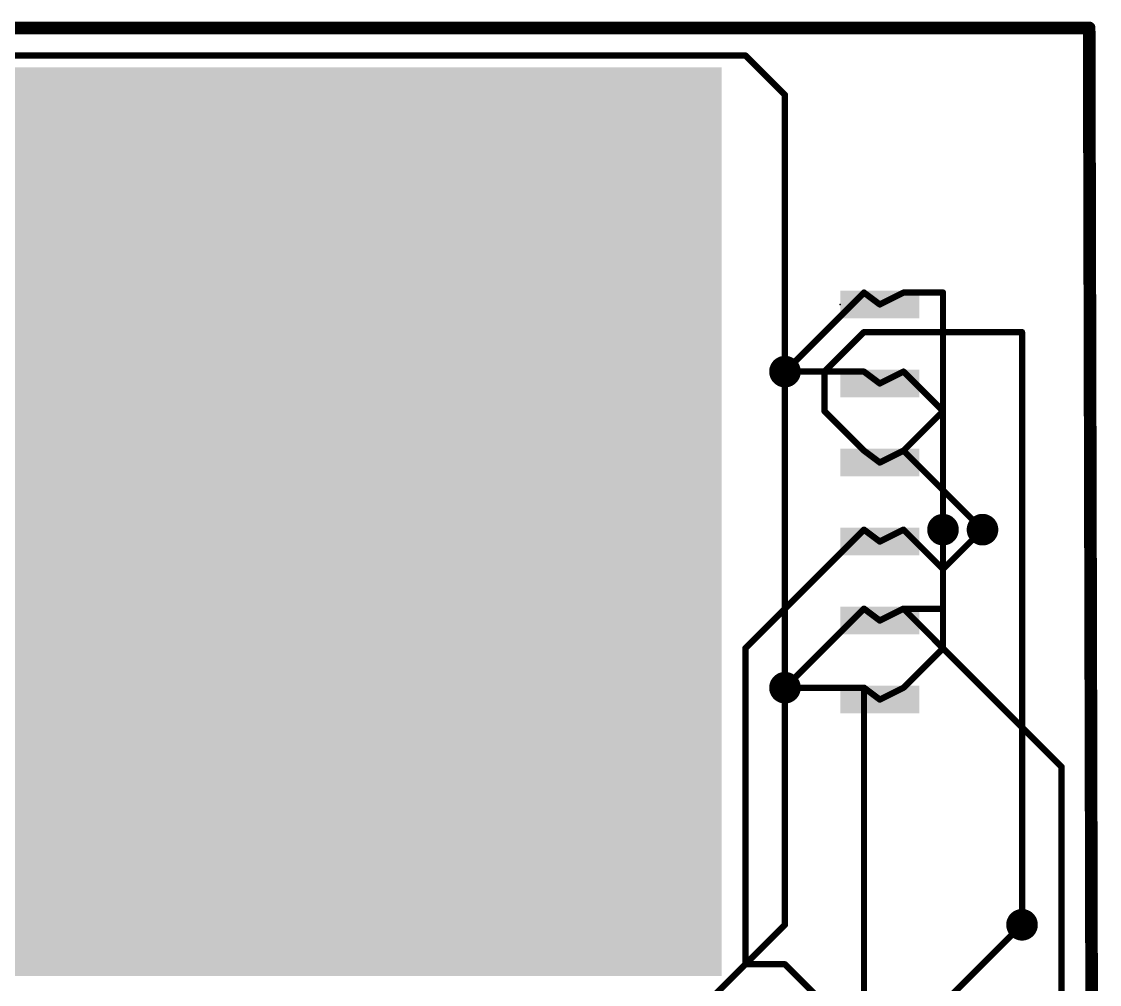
# Model space of a CAD drawing. Extents: x -2.2 to 88.8, y 2.6 to 53.2.
# Drawn here: x 54.2 to 88.85, y 22.21 to 53.16 of the extents above; entities that cross this region are included whole.
import ezdxf

# ---------------------------------------------------------------- set-up
doc = ezdxf.new("R2010")
doc.units = 0
for name, color, linetype in [('1', 22, 'CONTINUOUS'), ('16', 175, 'CONTINUOUS'), ('18', 82, 'CONTINUOUS'), ('20', 7, 'CONTINUOUS'), ('23', 7, 'CONTINUOUS'), ('41', 22, 'CONTINUOUS'), ('42', 175, 'CONTINUOUS')]:
    doc.layers.add(name, color=color, linetype=linetype)

# ---------------------------------------------------------------- blocks, each defined once
blk = doc.blocks.new('RECT')
blk.add_solid([(-0.5, -0.5), (0.5, -0.5), (-0.5, 0.5), (0.5, 0.5)])
blk = doc.blocks.new('ROUNDV')
at = {"const_width": 0.5}
blk.add_lwpolyline([(0, -0.25, 1), (0, 0.25, 1), (0, -0.25)], format="xyb", dxfattribs=at)

msp = doc.modelspace()

# ---------------------------------------------------------------- linework, layer by layer
at = {"layer": '1', "const_width": 0.2032}
for points in [[(81.28, 44.45), (78.74, 41.91)], [(81.28, 44.45), (81.788, 44.069)], [(81.28, 43.18), (80.01, 41.91)], [(86.36, 43.18), (81.28, 43.18)], [(86.36, 24.13), (86.36, 43.18)], [(78.74, 31.75), (78.74, 41.91)], [(80.01, 41.91), (80.01, 40.64)], [(82.55, 41.91), (81.788, 41.529)], [(83.82, 40.64), (82.55, 41.91)], [(80.01, 40.64), (81.28, 39.37)], [(83.82, 36.83), (83.82, 40.64)], [(81.28, 39.37), (81.788, 38.989)], [(82.55, 36.83), (81.788, 36.449)], [(82.55, 36.83), (83.82, 35.56)], [(83.82, 35.56), (85.09, 36.83)], [(83.82, 35.56), (83.82, 33.02)], [(81.28, 34.29), (78.74, 31.75)], [(81.28, 34.29), (81.788, 33.909)], [(83.82, 33.02), (82.55, 31.75)], [(78.74, 31.75), (78.74, 24.13)], [(81.28, 31.75), (81.28, 5.08)], [(81.28, 31.75), (81.788, 31.369)], [(82.55, 31.75), (81.788, 31.369)], [(78.74, 24.13), (76.2, 21.59)]]:
    msp.add_lwpolyline(points, dxfattribs=at)
at = {"layer": '1', "const_width": 0.1016}
for points in [[(81.3105, 44.4906, 1), (81.2495, 44.4094)], [(81.3159, 44.4141, 1), (81.2441, 44.4859)], [(81.7575, 44.0284, 1), (81.8185, 44.1096)], [(81.28, 43.2308, 1), (81.28, 43.1292)], [(81.3159, 43.1441, 1), (81.2441, 43.2159)], [(86.4108, 43.18, 1), (86.3092, 43.18)], [(86.36, 43.1292, 1), (86.36, 43.2308)], [(78.7908, 41.91, 1), (78.6892, 41.91)], [(78.7041, 41.9459, 1), (78.7759, 41.8741)], [(80.0608, 41.91, 1), (79.9592, 41.91)], [(79.9741, 41.9459, 1), (80.0459, 41.8741)], [(82.5859, 41.9459, 1), (82.5141, 41.8741)], [(82.5727, 41.8646, 1), (82.5273, 41.9554)], [(81.7653, 41.5744, 1), (81.8107, 41.4836)], [(80.0459, 40.6759, 1), (79.9741, 40.6041)], [(79.9592, 40.64, 1), (80.0608, 40.64)], [(83.8708, 40.64, 1), (83.7692, 40.64)], [(83.7841, 40.6041, 1), (83.8559, 40.6759)], [(81.3105, 39.4106, 1), (81.2495, 39.3294)], [(81.2441, 39.3341, 1), (81.3159, 39.4059)], [(81.7575, 38.9484, 1), (81.8185, 39.0296)], [(82.5859, 36.8659, 1), (82.5141, 36.7941)], [(82.5727, 36.7846, 1), (82.5273, 36.8754)], [(83.7692, 36.83, 1), (83.8708, 36.83)], [(85.1259, 36.7941, 1), (85.0541, 36.8659)], [(81.7653, 36.4944, 1), (81.8107, 36.4036)], [(83.8708, 35.56, 1), (83.7692, 35.56)], [(83.7841, 35.5959, 1), (83.8559, 35.5241)], [(83.7841, 35.5241, 1), (83.8559, 35.5959)], [(81.3105, 34.3306, 1), (81.2495, 34.2494)], [(81.3159, 34.2541, 1), (81.2441, 34.3259)], [(81.7575, 33.8684, 1), (81.8185, 33.9496)], [(83.7692, 33.02, 1), (83.8708, 33.02)], [(83.8559, 32.9841, 1), (83.7841, 33.0559)], [(78.7908, 31.75, 1), (78.6892, 31.75)], [(78.7041, 31.7859, 1), (78.7759, 31.7141)], [(78.6892, 31.75, 1), (78.7908, 31.75)], [(81.3308, 31.75, 1), (81.2292, 31.75)], [(81.3105, 31.7906, 1), (81.2495, 31.7094)], [(82.5141, 31.7859, 1), (82.5859, 31.7141)], [(82.5727, 31.7046, 1), (82.5273, 31.7954)], [(81.7653, 31.4144, 1), (81.8107, 31.3236)], [(81.7575, 31.3284, 1), (81.8185, 31.4096)], [(78.6892, 24.13, 1), (78.7908, 24.13)], [(78.7759, 24.0941, 1), (78.7041, 24.1659)], [(86.3092, 24.13, 1), (86.4108, 24.13)]]:
    msp.add_lwpolyline(points, format="xyb", dxfattribs=at)
at = {"layer": '16', "const_width": 0.2032}
for points in [[(77.47, 52.07), (5.08, 52.07)], [(78.74, 50.8), (77.47, 52.07)], [(78.74, 41.91), (78.74, 50.8)], [(82.55, 44.45), (81.788, 44.069)], [(82.55, 44.45), (83.82, 44.45)], [(83.82, 44.45), (83.82, 40.64)], [(78.74, 41.91), (81.28, 41.91)], [(81.28, 41.91), (81.788, 41.529)], [(83.82, 40.64), (82.55, 39.37)], [(82.55, 39.37), (81.788, 38.989)], [(85.09, 36.83), (82.55, 39.37)], [(77.47, 33.02), (81.28, 36.83)], [(81.28, 36.83), (81.788, 36.449)], [(83.82, 34.29), (83.82, 36.83)], [(82.55, 34.29), (81.788, 33.909)], [(87.63, 29.21), (82.55, 34.29)], [(82.55, 34.29), (83.82, 34.29)], [(77.47, 22.86), (77.47, 33.02)], [(78.74, 31.75), (81.28, 31.75)], [(81.28, 31.75), (81.788, 31.369)], [(87.63, 16.51), (87.63, 29.21)], [(80.01, 17.78), (86.36, 24.13)], [(78.74, 22.86), (77.47, 22.86)], [(80.01, 21.59), (78.74, 22.86)]]:
    msp.add_lwpolyline(points, dxfattribs=at)
at = {"layer": '16', "const_width": 0.1016}
for points in [[(77.5059, 52.1059, 1), (77.4341, 52.0341)], [(77.47, 52.0192, 1), (77.47, 52.1208)], [(78.7908, 50.8, 1), (78.6892, 50.8)], [(78.7041, 50.7641, 1), (78.7759, 50.8359)], [(82.55, 44.5008, 1), (82.55, 44.3992)], [(82.5727, 44.4046, 1), (82.5273, 44.4954)], [(83.8708, 44.45, 1), (83.7692, 44.45)], [(83.82, 44.3992, 1), (83.82, 44.5008)], [(81.7653, 44.1144, 1), (81.8107, 44.0236)], [(78.74, 41.9608, 1), (78.74, 41.8592)], [(78.6892, 41.91, 1), (78.7908, 41.91)], [(81.3105, 41.9506, 1), (81.2495, 41.8694)], [(81.28, 41.8592, 1), (81.28, 41.9608)], [(81.7575, 41.4884, 1), (81.8185, 41.5696)], [(83.7692, 40.64, 1), (83.8708, 40.64)], [(83.8559, 40.6041, 1), (83.7841, 40.6759)], [(82.5859, 39.4059, 1), (82.5141, 39.3341)], [(82.5141, 39.4059, 1), (82.5859, 39.3341)], [(82.5727, 39.3246, 1), (82.5273, 39.4154)], [(81.7653, 39.0344, 1), (81.8107, 38.9436)], [(81.3105, 36.8706, 1), (81.2495, 36.7894)], [(81.3159, 36.7941, 1), (81.2441, 36.8659)], [(83.8708, 36.83, 1), (83.7692, 36.83)], [(85.0541, 36.7941, 1), (85.1259, 36.8659)], [(81.7575, 36.4084, 1), (81.8185, 36.4896)], [(82.5859, 34.3259, 1), (82.5141, 34.2541)], [(82.55, 34.3408, 1), (82.55, 34.2392)], [(82.5727, 34.2446, 1), (82.5273, 34.3354)], [(83.7692, 34.29, 1), (83.8708, 34.29)], [(83.82, 34.2392, 1), (83.82, 34.3408)], [(81.7653, 33.9544, 1), (81.8107, 33.8636)], [(77.5208, 33.02, 1), (77.4192, 33.02)], [(77.4341, 33.0559, 1), (77.5059, 32.9841)], [(78.74, 31.8008, 1), (78.74, 31.6992)], [(81.3105, 31.7906, 1), (81.2495, 31.7094)], [(81.28, 31.6992, 1), (81.28, 31.8008)], [(81.7575, 31.3284, 1), (81.8185, 31.4096)], [(87.6808, 29.21, 1), (87.5792, 29.21)], [(87.5941, 29.1741, 1), (87.6659, 29.2459)], [(86.3959, 24.0941, 1), (86.3241, 24.1659)], [(77.47, 22.9108, 1), (77.47, 22.8092)], [(77.4192, 22.86, 1), (77.5208, 22.86)], [(78.7759, 22.8959, 1), (78.7041, 22.8241)], [(78.74, 22.8092, 1), (78.74, 22.9108)]]:
    msp.add_lwpolyline(points, format="xyb", dxfattribs=at)
at = {"layer": '20', "const_width": 0.4064}
for points in [[(-2.032, 52.959), (88.519, 52.959)], [(88.519, 52.959), (88.646, 2.794)]]:
    msp.add_lwpolyline(points, dxfattribs=at)
at = {"layer": '20', "const_width": 0.2032}
for points in [[(88.6206, 52.9593, 1), (88.4174, 52.9587)], [(88.519, 52.8574, 1), (88.519, 53.0606)]]:
    msp.add_lwpolyline(points, format="xyb", dxfattribs=at)
at = {"layer": '23'}
for p in [(80.518, 44.069), (81.788, 44.069)]:
    msp.add_point(p, dxfattribs=at)

# ---------------------------------------------------------------- block references
at = {"layer": '1', "xscale": 2.54, "yscale": 0.889}
for p in [(81.788, 44.069), (81.788, 41.529), (81.788, 38.989), (81.788, 36.449), (81.788, 33.909), (81.788, 31.369)]:
    msp.add_blockref('RECT', p, dxfattribs=at)
at = {"layer": '16', "xscale": 2.54, "yscale": 0.889}
for p in [(81.788, 44.069), (81.788, 41.529), (81.788, 38.989), (81.788, 36.449), (81.788, 33.909), (81.788, 31.369)]:
    msp.add_blockref('RECT', p, dxfattribs=at)
at = {"layer": '18', "xscale": 1.016, "yscale": 1.016}
for p in [(78.74, 41.91), (78.74, 41.91), (83.82, 36.83), (83.82, 36.83), (85.09, 36.83), (85.09, 36.83), (78.74, 31.75), (78.74, 31.75), (86.36, 24.13), (86.36, 24.13)]:
    msp.add_blockref('ROUNDV', p, dxfattribs=at)
at = {"layer": '41', "xscale": 31.75, "yscale": 29.21}
msp.add_blockref('RECT', (60.833, 37.084), dxfattribs=at)
at = {"layer": '42', "xscale": 31.75, "yscale": 29.21}
msp.add_blockref('RECT', (60.833, 37.084), dxfattribs=at)

doc.saveas('drawing.dxf')
